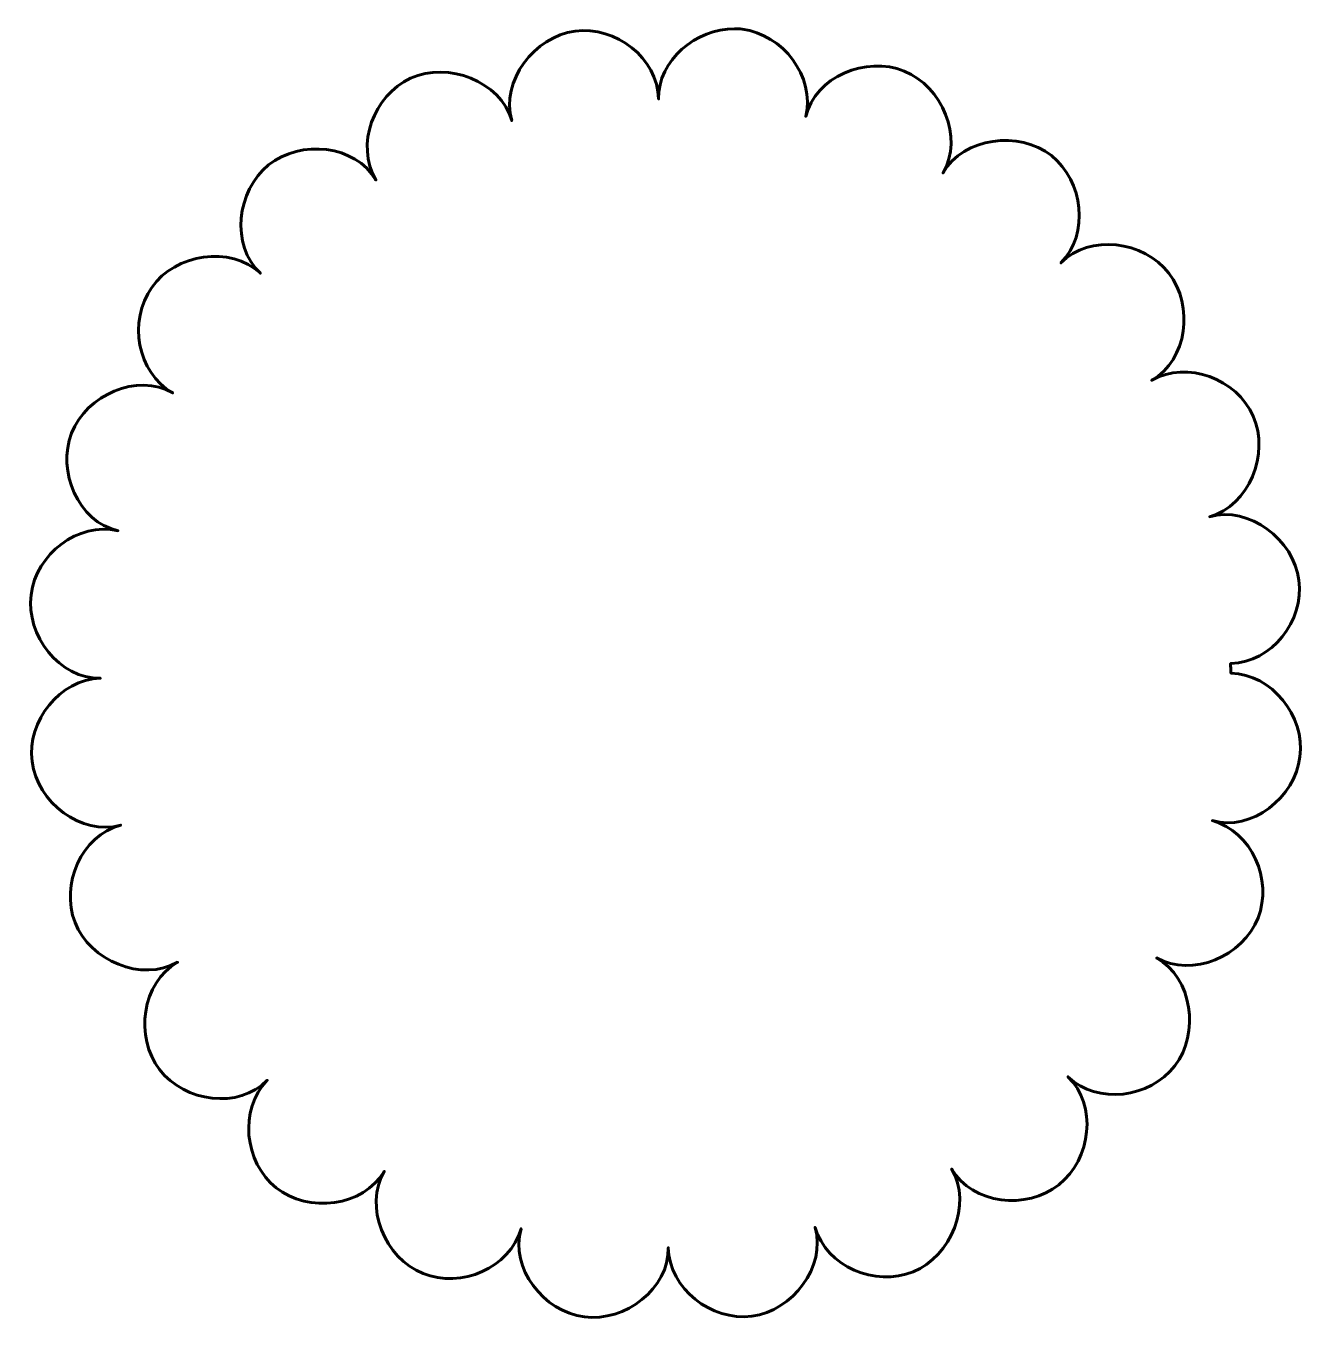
# Model space of a CAD drawing. Header units: centimetres. Extents: x -4.47 to 2.93, y -0.36 to 7.13.
import ezdxf

# ---------------------------------------------------------------- set-up
doc = ezdxf.new("R2010")
doc.units = ezdxf.units.CM
doc.header["$MEASUREMENT"] = 0
doc.layers.add('Layer 1', color=7, linetype='Continuous')

msp = doc.modelspace()

# ---------------------------------------------------------------- linework, layer by layer
at = {"layer": 'Layer 1', "color": 205, "lineweight": 60}
msp.add_open_spline([(-0.37256, 7.11638), (-0.59466, 7.11899), (-0.81786, 6.93324), (-0.81213, 6.71063), (-0.81213, 6.71063), (-0.81825, 6.94808), (-1.0599, 7.13291), (-1.29546, 7.10246), (-1.29546, 7.10246), (-1.53101, 7.072), (-1.72734, 6.81352), (-1.66143, 6.58532), (-1.66143, 6.58532), (-1.72734, 6.81352), (-2.03039, 6.92919), (-2.2462, 6.82997), (-2.2462, 6.82997), (-2.46199, 6.73072), (-2.56697, 6.44628), (-2.44708, 6.24122), (-2.44708, 6.24122), (-2.56697, 6.44628), (-2.88208, 6.477), (-3.06763, 6.32873), (-3.06763, 6.32873), (-3.25321, 6.18048), (-3.28862, 5.86469), (-3.11537, 5.70221), (-3.11537, 5.70221), (-3.28862, 5.86469), (-3.60773, 5.81527), (-3.7439, 5.62066), (-3.7439, 5.62066), (-3.88006, 5.42605), (-3.8293, 5.12701), (-3.62257, 5.01005), (-3.62257, 5.01005), (-3.8293, 5.12701), (-4.12139, 4.99877), (-4.20733, 4.77733), (-4.20733, 4.77733), (-4.29326, 4.5559), (-4.17044, 4.26508), (-3.93883, 4.21245), (-3.93883, 4.21245), (-4.17044, 4.26508), (-4.41253, 4.0782), (-4.44203, 3.8425), (-4.44203, 3.8425), (-4.47144, 3.60746), (-4.27684, 3.35468), (-4.04025, 3.35918), (-4.04025, 3.35918), (-4.27676, 3.35197), (-4.46546, 3.11286), (-4.43607, 2.87785), (-4.43607, 2.87785), (-4.40657, 2.64217), (-4.15166, 2.44593), (-3.9229, 2.50989), (-3.9229, 2.50989), (-4.15166, 2.44593), (-4.27337, 2.16844), (-4.18744, 1.947), (-4.18744, 1.947), (-4.1015, 1.72556), (-3.80145, 1.59931), (-3.59473, 1.71628), (-3.59473, 1.71628), (-3.80145, 1.5993), (-3.84344, 1.28362), (-3.69815, 1.09571), (-3.69815, 1.09571), (-3.55286, 0.90781), (-3.24091, 0.86349), (-3.07558, 1.03406), (-3.07558, 1.03406), (-3.24091, 0.86349), (-3.20946, 0.55976), (-3.02388, 0.41149), (-3.02388, 0.41149), (-2.83832, 0.26323), (-2.51924, 0.30192), (-2.39934, 0.50697), (-2.39934, 0.50697), (-2.51925, 0.30192), (-2.39504, 0.00465), (-2.17458, -0.08375), (-2.17458, -0.08375), (-1.95414, -0.17216), (-1.67365, -0.05338), (-1.60773, 0.17481), (-1.60773, 0.17481), (-1.67365, -0.05338), (-1.47731, -0.30392), (-1.24175, -0.33436), (-1.24175, -0.33436), (-1.00619, -0.36482), (-0.75033, -0.17203), (-0.75644, 0.06542), (-0.75644, 0.06542), (-0.75033, -0.17203), (-0.50868, -0.36085), (-0.27312, -0.33039), (-0.27312, -0.33039), (-0.03755, -0.29994), (0.15879, -0.04543), (0.09287, 0.18276), (0.09287, 0.18276), (0.15878, -0.04543), (0.43927, -0.16222), (0.65972, -0.0738), (0.65972, -0.0738), (0.88018, 0.0146), (1.0024, 0.31584), (0.88249, 0.52091), (0.88249, 0.52091), (1.0024, 0.31584), (1.3175, 0.28115), (1.50306, 0.42941), (1.50306, 0.42941), (1.68863, 0.57766), (1.72803, 0.89144), (1.55477, 1.05394), (1.55477, 1.05394), (1.72803, 0.89145), (2.02807, 0.92969), (2.17335, 1.11759), (2.17335, 1.11759), (2.31864, 1.30551), (2.27466, 1.62517), (2.06793, 1.74214), (2.06793, 1.74214), (2.27466, 1.62517), (2.56874, 1.75142), (2.65468, 1.97286), (2.65468, 1.97286), (2.74063, 2.1943), (2.61891, 2.47179), (2.39015, 2.53574), (2.39015, 2.53574), (2.61891, 2.47179), (2.86785, 2.67001), (2.89734, 2.9057), (2.89734, 2.9057), (2.92683, 3.14138), (2.73502, 3.3831), (2.49755, 3.38902), (2.49755, 3.38902), (2.49755, 3.40791), (2.49588, 3.42589), (2.49557, 3.44471), (2.49557, 3.44471), (2.49624, 3.44472), (2.49688, 3.4447), (2.49755, 3.44471), (2.49755, 3.44471), (2.73501, 3.45062), (2.92085, 3.69036), (2.89138, 3.92604), (2.89138, 3.92604), (2.86189, 4.16173), (2.60299, 4.35796), (2.37424, 4.29401), (2.37424, 4.29401), (2.60299, 4.35796), (2.72339, 4.65778), (2.62684, 4.87479), (2.62684, 4.87479), (2.53028, 5.0918), (2.24682, 5.20061), (2.04009, 5.08364), (2.04009, 5.08364), (2.24682, 5.20061), (2.28482, 5.5143), (2.13954, 5.70221), (2.13954, 5.70221), (1.99425, 5.89013), (1.68032, 5.93245), (1.515, 5.76187), (1.515, 5.76187), (1.68032, 5.93244), (1.64486, 6.23417), (1.45931, 6.38243), (1.45931, 6.38243), (1.27374, 6.53071), (0.95267, 6.48804), (0.83277, 6.28301), (0.83277, 6.28301), (0.95266, 6.48805), (0.82847, 6.78332), (0.608, 6.87173), (0.608, 6.87173), (0.38754, 6.96015), (0.09346, 6.84043), (0.03916, 6.60919), (0.03916, 6.60919), (0.09346, 6.84043), (-0.09325, 7.08393), (-0.32881, 7.11439), (-0.32881, 7.11439), (-0.34352, 7.11628), (-0.35776, 7.11621), (-0.37256, 7.11638)], degree=3, knots=[0, 0, 0, 0, 0.0192308, 0.0192308, 0.0192308, 0.0192308, 0.0384615, 0.0384615, 0.0384615, 0.0384615, 0.0576923, 0.0576923, 0.0576923, 0.0576923, 0.0769231, 0.0769231, 0.0769231, 0.0769231, 0.0961538, 0.0961538, 0.0961538, 0.0961538, 0.1153846, 0.1153846, 0.1153846, 0.1153846, 0.1346154, 0.1346154, 0.1346154, 0.1346154, 0.1538462, 0.1538462, 0.1538462, 0.1538462, 0.1730769, 0.1730769, 0.1730769, 0.1730769, 0.1923077, 0.1923077, 0.1923077, 0.1923077, 0.2115385, 0.2115385, 0.2115385, 0.2115385, 0.2307692, 0.2307692, 0.2307692, 0.2307692, 0.25, 0.25, 0.25, 0.25, 0.2692308, 0.2692308, 0.2692308, 0.2692308, 0.2884615, 0.2884615, 0.2884615, 0.2884615, 0.3076923, 0.3076923, 0.3076923, 0.3076923, 0.3269231, 0.3269231, 0.3269231, 0.3269231, 0.3461538, 0.3461538, 0.3461538, 0.3461538, 0.3653846, 0.3653846, 0.3653846, 0.3653846, 0.3846154, 0.3846154, 0.3846154, 0.3846154, 0.4038462, 0.4038462, 0.4038462, 0.4038462, 0.4230769, 0.4230769, 0.4230769, 0.4230769, 0.4423077, 0.4423077, 0.4423077, 0.4423077, 0.4615385, 0.4615385, 0.4615385, 0.4615385, 0.4807692, 0.4807692, 0.4807692, 0.4807692, 0.5, 0.5, 0.5, 0.5, 0.5192308, 0.5192308, 0.5192308, 0.5192308, 0.5384615, 0.5384615, 0.5384615, 0.5384615, 0.5576923, 0.5576923, 0.5576923, 0.5576923, 0.5769231, 0.5769231, 0.5769231, 0.5769231, 0.5961538, 0.5961538, 0.5961538, 0.5961538, 0.6153846, 0.6153846, 0.6153846, 0.6153846, 0.6346154, 0.6346154, 0.6346154, 0.6346154, 0.6538462, 0.6538462, 0.6538462, 0.6538462, 0.6730769, 0.6730769, 0.6730769, 0.6730769, 0.6923077, 0.6923077, 0.6923077, 0.6923077, 0.7115385, 0.7115385, 0.7115385, 0.7115385, 0.7307692, 0.7307692, 0.7307692, 0.7307692, 0.75, 0.75, 0.75, 0.75, 0.7692308, 0.7692308, 0.7692308, 0.7692308, 0.7884615, 0.7884615, 0.7884615, 0.7884615, 0.8076923, 0.8076923, 0.8076923, 0.8076923, 0.8269231, 0.8269231, 0.8269231, 0.8269231, 0.8461538, 0.8461538, 0.8461538, 0.8461538, 0.8653846, 0.8653846, 0.8653846, 0.8653846, 0.8846154, 0.8846154, 0.8846154, 0.8846154, 0.9038462, 0.9038462, 0.9038462, 0.9038462, 0.9230769, 0.9230769, 0.9230769, 0.9230769, 0.9423077, 0.9423077, 0.9423077, 0.9423077, 0.9615385, 0.9615385, 0.9615385, 0.9615385, 1, 1, 1, 1], dxfattribs=at)

doc.saveas('drawing.dxf')
